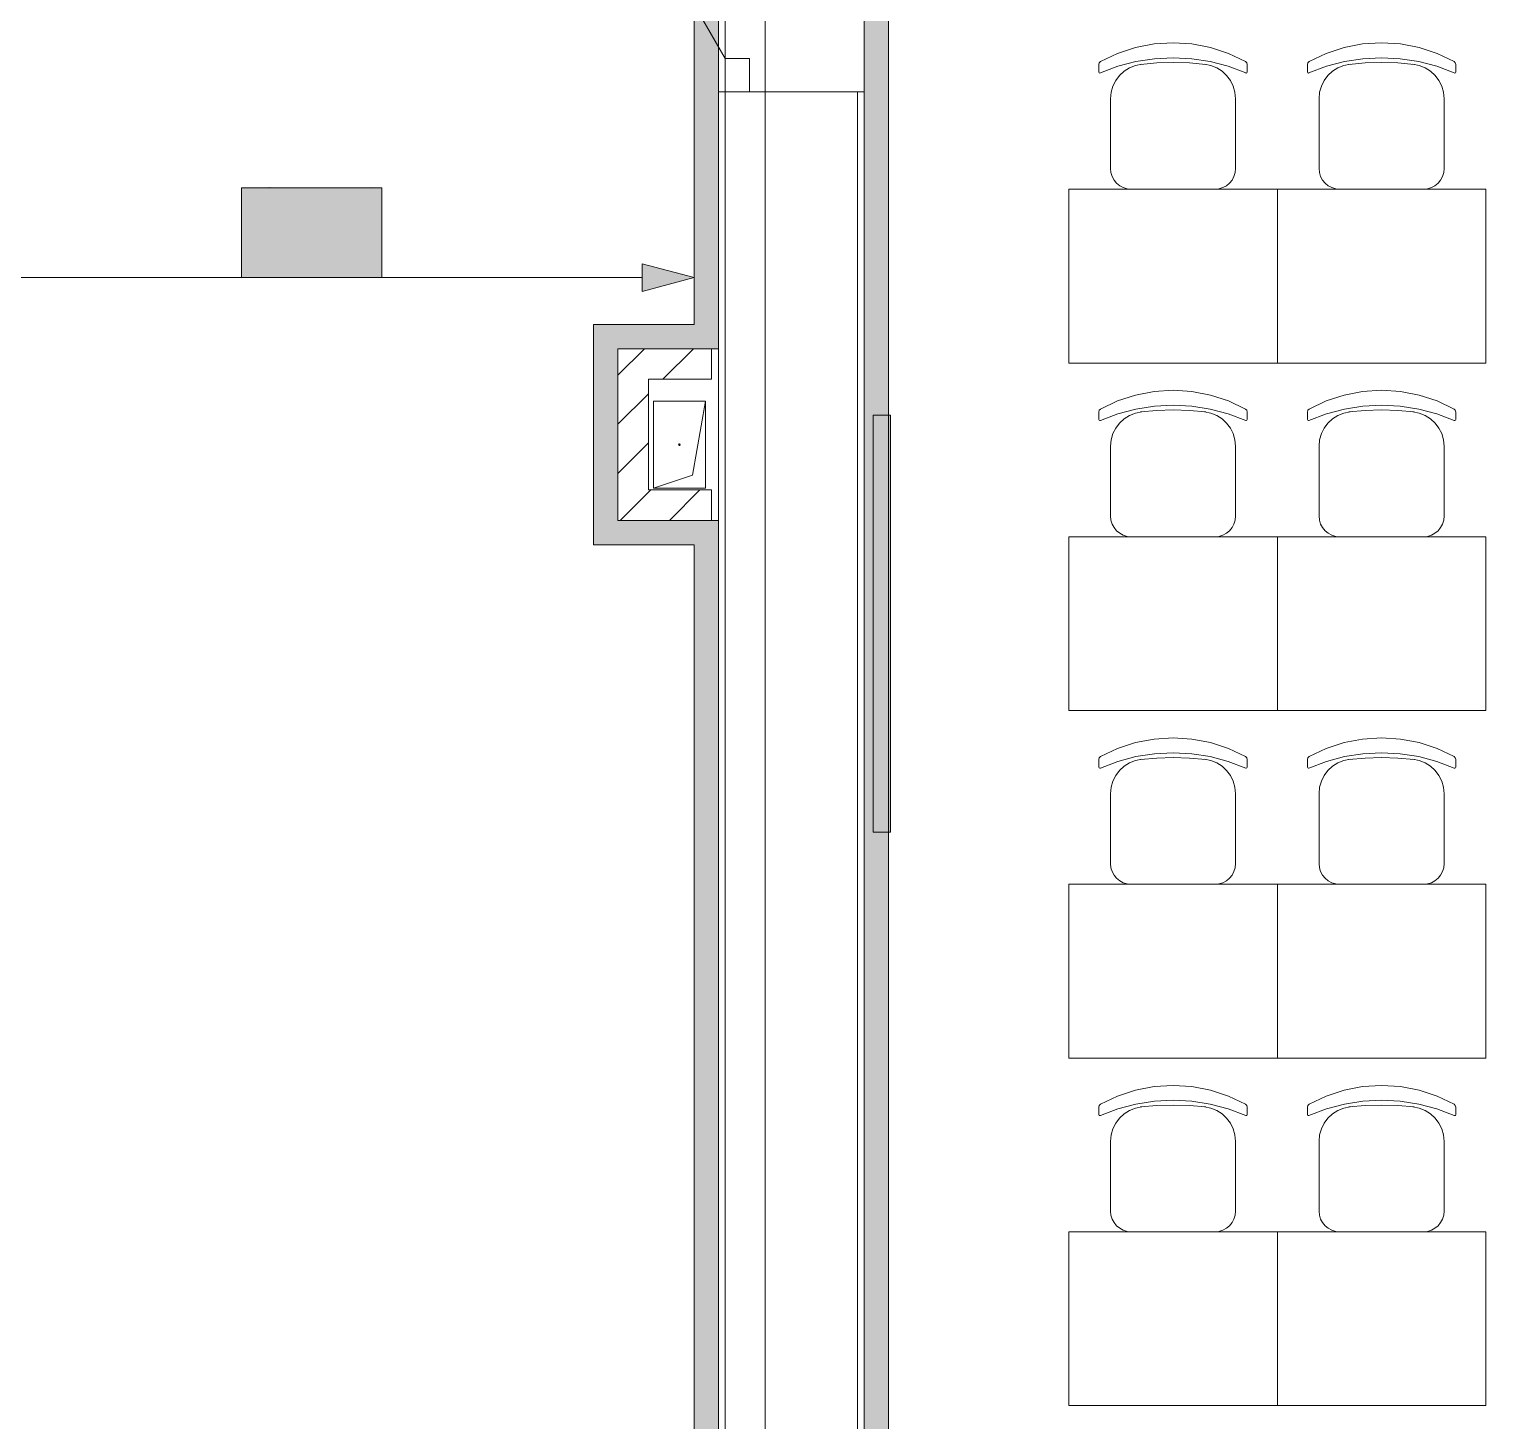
# Model space of a CAD drawing. Header units: millimetres. Extents: x 0 to 1189, y 0 to 841.
# Drawn here: x 771 to 812.91, y 429.55 to 469.6 of the extents above; entities that cross this region are included whole.
import ezdxf

# ---------------------------------------------------------------- set-up
doc = ezdxf.new("R2010")
doc.units = ezdxf.units.MM

msp = doc.modelspace()

# ---------------------------------------------------------------- hatches: boundary and pattern name
at = {"true_color": 0xf1d696}
h = msp.add_hatch(color=41, dxfattribs=at)
h.dxf.hatch_style = 2
h.paths.add_polyline_path([(795.027215, 487.303515), (795.727216, 487.303515), (795.727216, 406.571392), (795.027215, 406.571392)])
h = msp.add_hatch(color=41, dxfattribs=at)
h.dxf.hatch_style = 2
h.paths.add_polyline_path([(790.127207, 482.763508), (790.827208, 482.763508), (790.827208, 461.103475), (790.127207, 461.103475)])
at = {"true_color": 0xffffff}
h = msp.add_hatch(color=7, dxfattribs=at)
h.dxf.hatch_style = 2
h.paths.add_polyline_path([(777.105187, 465.036481), (781.145193, 465.036481), (781.145193, 462.448477), (777.105187, 462.448477)])
h = msp.add_hatch(color=7, dxfattribs=at)
h.dxf.hatch_style = 2
h.paths.add_polyline_path([(777.105187, 465.036481), (781.145193, 465.036481), (781.145193, 462.448477), (777.105187, 462.448477)])
at = {"true_color": 0x0077b0}
h = msp.add_hatch(color=144, dxfattribs=at)
h.paths.add_polyline_path([(778.314562, 463.641789), (778.314562, 464.448768), (778.285072, 464.605451), (778.196051, 464.736502), (778.067411, 464.822905), (777.911073, 464.852257), (777.754596, 464.822905), (777.623338, 464.736502), (777.535902, 464.605451), (777.507583, 464.448768), (777.507583, 463.641789), (777.535902, 463.48545), (777.623338, 463.35681), (777.754596, 463.267789), (777.911073, 463.238299), (778.067411, 463.267789), (778.196051, 463.35681), (778.285072, 463.48545)])
h.paths.add_polyline_path([(778.515205, 463.641789), (778.504051, 463.521133), (778.470625, 463.409107), (778.414978, 463.306073), (778.337162, 463.212392), (778.245393, 463.135093), (778.143341, 463.080583), (778.031677, 463.048293), (777.911073, 463.037657), (777.78934, 463.048293), (777.677633, 463.080583), (777.575434, 463.135093), (777.482227, 463.212392), (777.404497, 463.306073), (777.34904, 463.409107), (777.315803, 463.521133), (777.304736, 463.641789), (777.304736, 464.448768), (777.315803, 464.5705), (777.34904, 464.682207), (777.404497, 464.784406), (777.482227, 464.877613), (777.575434, 464.955429), (777.677633, 465.011076), (777.78934, 465.044502), (777.911073, 465.055656), (778.031728, 465.044545), (778.143754, 465.011421), (778.246789, 464.956592), (778.340469, 464.880369), (778.416373, 464.786732), (778.471038, 464.683586), (778.504103, 464.570931), (778.515205, 464.448768)])
h = msp.add_hatch(color=144, dxfattribs=at)
h.paths.add_polyline_path([(778.314562, 463.641789), (778.314562, 464.448768), (778.285072, 464.605451), (778.196051, 464.736502), (778.067411, 464.822905), (777.911073, 464.852257), (777.754596, 464.822905), (777.623338, 464.736502), (777.535902, 464.605451), (777.507583, 464.448768), (777.507583, 463.641789), (777.535902, 463.48545), (777.623338, 463.35681), (777.754596, 463.267789), (777.911073, 463.238299), (778.067411, 463.267789), (778.196051, 463.35681), (778.285072, 463.48545)])
h.paths.add_polyline_path([(778.515205, 463.641789), (778.504051, 463.521133), (778.470625, 463.409107), (778.414978, 463.306073), (778.337162, 463.212392), (778.245393, 463.135093), (778.143341, 463.080583), (778.031677, 463.048293), (777.911073, 463.037657), (777.78934, 463.048293), (777.677633, 463.080583), (777.575434, 463.135093), (777.482227, 463.212392), (777.404497, 463.306073), (777.34904, 463.409107), (777.315803, 463.521133), (777.304736, 463.641789), (777.304736, 464.448768), (777.315803, 464.5705), (777.34904, 464.682207), (777.404497, 464.784406), (777.482227, 464.877613), (777.575434, 464.955429), (777.677633, 465.011076), (777.78934, 465.044502), (777.911073, 465.055656), (778.031728, 465.044545), (778.143754, 465.011421), (778.246789, 464.956592), (778.340469, 464.880369), (778.416373, 464.786732), (778.471038, 464.683586), (778.504103, 464.570931), (778.515205, 464.448768)])
h = msp.add_hatch(color=144, dxfattribs=at)
h.dxf.hatch_style = 2
h.paths.add_polyline_path([(780.737682, 464.711146), (780.506172, 464.479636), (780.435616, 464.448768), (780.359479, 464.474055), (780.334192, 464.550191), (780.362304, 464.620747), (780.757526, 465.015968), (780.798316, 465.045321), (780.839106, 465.055656), (780.915242, 465.030093), (780.940529, 464.953681), (780.940529, 463.136324), (780.915242, 463.061566), (780.839106, 463.037657), (780.762969, 463.061566), (780.737682, 463.136324)])
h = msp.add_hatch(color=144, dxfattribs=at)
h.dxf.hatch_style = 2
h.paths.add_polyline_path([(780.737682, 464.711146), (780.506172, 464.479636), (780.435616, 464.448768), (780.359479, 464.474055), (780.334192, 464.550191), (780.362304, 464.620747), (780.757526, 465.015968), (780.798316, 465.045321), (780.839106, 465.055656), (780.915242, 465.030093), (780.940529, 464.953681), (780.940529, 463.136324), (780.915242, 463.061566), (780.839106, 463.037657), (780.762969, 463.061566), (780.737682, 463.136324)])
h = msp.add_hatch(color=144, dxfattribs=at)
h.dxf.hatch_style = 2
h.paths.add_polyline_path([(779.828102, 463.539814), (779.021123, 463.539814), (778.944987, 463.565376), (778.9197, 463.641789), (778.944987, 463.717925), (779.021123, 463.743212), (779.828102, 463.743212), (779.904239, 463.717925), (779.929526, 463.641789), (779.904239, 463.565376)])
h = msp.add_hatch(color=144, dxfattribs=at)
h.dxf.hatch_style = 2
h.paths.add_polyline_path([(779.828102, 463.539814), (779.021123, 463.539814), (778.944987, 463.565376), (778.9197, 463.641789), (778.944987, 463.717925), (779.021123, 463.743212), (779.828102, 463.743212), (779.904239, 463.717925), (779.929526, 463.641789), (779.904239, 463.565376)])
h = msp.add_hatch(color=144, dxfattribs=at)
h.dxf.hatch_style = 2
h.paths.add_polyline_path([(790.127207, 462.448477), (788.634205, 462.048477), (788.634205, 462.848478)])
at = {"true_color": 0xf1d696}
h = msp.add_hatch(color=41, dxfattribs=at)
h.dxf.hatch_style = 2
h.paths.add_polyline_path([(787.238203, 460.403474), (787.238203, 461.103475), (787.938204, 460.403474)])
h = msp.add_hatch(color=41, dxfattribs=at)
h.dxf.hatch_style = 2
h.paths.add_polyline_path([(787.238203, 461.103475), (787.938204, 461.103475), (787.938204, 460.403474)])
h = msp.add_hatch(color=41, dxfattribs=at)
h.dxf.hatch_style = 2
h.paths.add_polyline_path([(790.127207, 461.103475), (790.127207, 460.403474), (787.938204, 460.403474), (787.938204, 461.103475)])
h = msp.add_hatch(color=41, dxfattribs=at)
h.dxf.hatch_style = 2
h.paths.add_polyline_path([(790.127207, 460.403474), (790.127207, 461.103475), (790.827208, 460.403474)])
h = msp.add_hatch(color=41, dxfattribs=at)
h.dxf.hatch_style = 2
h.paths.add_polyline_path([(790.127207, 461.103475), (790.827208, 461.103475), (790.827208, 460.403474)])
h = msp.add_hatch(color=41, dxfattribs=at)
h.dxf.hatch_style = 2
h.paths.add_polyline_path([(787.238203, 460.403474), (787.938204, 460.403474), (787.938204, 455.463467), (787.238203, 455.463467)])
at = {"true_color": 0x999999}
h = msp.add_hatch(color=253, dxfattribs=at)
h.dxf.hatch_style = 2
h.paths.add_polyline_path([(795.277215, 458.491471), (795.777216, 458.491471), (795.777216, 446.491453), (795.277215, 446.491453)])
at = {"true_color": 0xf1d696}
h = msp.add_hatch(color=41, dxfattribs=at)
h.dxf.hatch_style = 2
h.paths.add_polyline_path([(787.938204, 455.463467), (787.938204, 454.763465), (787.238203, 454.763465)])
h = msp.add_hatch(color=41, dxfattribs=at)
h.dxf.hatch_style = 2
h.paths.add_polyline_path([(787.938204, 455.463467), (787.238203, 454.763465), (787.238203, 455.463467)])
h = msp.add_hatch(color=41, dxfattribs=at)
h.dxf.hatch_style = 2
h.paths.add_polyline_path([(787.938204, 454.763465), (787.938204, 455.463467), (790.127207, 455.463467), (790.127207, 454.763465)])
h = msp.add_hatch(color=41, dxfattribs=at)
h.dxf.hatch_style = 2
h.paths.add_polyline_path([(790.127207, 454.763465), (790.127207, 455.463467), (790.827208, 455.463467)])
h = msp.add_hatch(color=41, dxfattribs=at)
h.dxf.hatch_style = 2
h.paths.add_polyline_path([(790.127207, 454.763465), (790.827208, 455.463467), (790.827208, 454.763465)])
h = msp.add_hatch(color=41, dxfattribs=at)
h.dxf.hatch_style = 2
h.paths.add_polyline_path([(790.127207, 454.763465), (790.827208, 454.763465), (790.827208, 416.241407), (790.127207, 416.241407)])

# ---------------------------------------------------------------- linework, layer by layer
at = {"color": 7, "lineweight": 0}
for points in [[(792.17321, 237.628134), (792.17321, 717.840867)], [(795.027215, 487.303515), (795.027215, 406.571392)], [(795.727216, 406.571392), (795.727216, 486.603514)], [(790.127207, 482.763508), (790.127207, 461.103475)], [(790.827208, 460.403474), (790.827208, 482.763508)], [(791.027209, 468.749487), (791.027209, 480.849505)], [(791.027209, 468.749487), (789.552206, 471.304491)], [(791.72721, 468.749487), (791.027209, 468.749487)], [(791.027209, 468.749487), (791.027209, 467.799485)], [(791.72721, 467.799485), (791.72721, 468.749487)], [(790.827208, 467.799485), (790.827208, 415.541406)], [(791.027209, 467.799485), (790.827208, 467.799485)], [(791.027209, 467.799485), (791.72721, 467.799485)], [(791.027209, 467.799485), (791.027209, 415.341405)], [(794.827214, 467.799485), (791.72721, 467.799485)], [(794.827214, 410.241397), (794.827214, 467.799485)], [(795.027215, 467.799485), (794.827214, 467.799485)], [(795.027215, 394.566374), (795.027215, 467.799485)], [(787.238203, 461.103475), (787.238203, 460.403474)], [(790.127207, 461.103475), (787.238203, 461.103475)], [(787.238203, 460.403474), (787.238203, 454.763465)], [(787.938204, 460.403474), (787.938204, 455.463467)], [(790.627208, 460.403474), (787.938204, 460.403474)], [(787.938204, 460.403474), (790.127207, 460.403474)], [(787.938204, 455.463467), (787.938204, 460.403474)], [(790.827208, 460.403474), (790.127207, 460.403474)], [(790.627208, 460.403474), (790.827208, 460.403474)], [(790.627208, 459.523473), (790.627208, 460.403474)], [(788.818205, 456.343468), (788.818205, 459.523473)], [(788.818205, 459.523473), (790.627208, 459.523473)], [(788.958205, 456.391468), (788.958205, 458.891472)], [(788.958205, 458.891472), (790.458208, 458.891472)], [(790.458208, 458.891472), (788.958205, 458.891472)], [(788.958205, 458.891472), (788.958205, 456.391468)], [(790.458208, 458.891472), (790.083207, 456.766469)], [(790.458208, 458.891472), (790.458208, 456.391468)], [(790.458208, 456.391468), (790.458208, 458.891472)], [(789.683206, 457.64147), (789.708206, 457.66647), (789.733207, 457.64147)], [(789.683206, 457.64147), (789.695206, 457.66247)], [(789.733207, 457.64147), (789.708206, 457.61647), (789.683206, 457.64147)], [(789.732207, 457.63447), (789.708206, 457.61647), (789.695206, 457.61947)], [(789.708206, 457.66647), (789.732207, 457.64747)], [(790.083207, 456.766469), (788.958205, 456.391468)], [(790.627208, 456.343468), (788.818205, 456.343468)], [(790.458208, 456.391468), (788.958205, 456.391468)], [(788.958205, 456.391468), (790.458208, 456.391468)], [(790.627208, 455.463467), (790.627208, 456.343468)], [(787.938204, 455.463467), (790.627208, 455.463467)], [(790.127207, 455.463467), (787.938204, 455.463467)], [(790.827208, 455.463467), (790.127207, 455.463467)], [(790.827208, 455.463467), (790.627208, 455.463467)], [(790.827208, 416.241407), (790.827208, 455.463467)], [(787.238203, 454.763465), (787.938204, 454.763465)], [(787.938204, 454.763465), (790.127207, 454.763465)], [(790.127207, 454.763465), (790.127207, 416.241407)]]:
    msp.add_lwpolyline(points, dxfattribs=at)
at = {"color": 253, "lineweight": 0, "true_color": 0x999999}
for points in [[(801.823225, 468.666487), (802.316398, 468.900206), (802.833102, 469.069237), (803.366868, 469.171894), (803.911228, 469.206488), (804.45601, 469.171894), (804.98973, 469.069237), (805.506199, 468.900206), (805.999231, 468.666487)], [(801.823225, 468.666487), (802.316398, 468.900206), (802.833102, 469.069237), (803.366868, 469.171894), (803.911228, 469.206488), (804.45601, 469.171894), (804.98973, 469.069237), (805.506199, 468.900206), (805.999231, 468.666487)], [(807.823234, 468.666487), (808.316407, 468.900206), (808.833111, 469.069237), (809.366877, 469.171894), (809.911237, 469.206488), (810.456019, 469.171894), (810.989739, 469.069237), (811.506209, 468.900206), (811.999241, 468.666487)], [(807.823234, 468.666487), (808.316407, 468.900206), (808.833111, 469.069237), (809.366877, 469.171894), (809.911237, 469.206488), (810.456019, 469.171894), (810.989739, 469.069237), (811.506209, 468.900206), (811.999241, 468.666487)], [(801.776225, 468.581487), (801.78885, 468.630362), (801.823225, 468.666487)], [(801.776225, 468.581487), (801.78885, 468.630362), (801.823225, 468.666487)], [(801.819225, 468.338486), (802.323288, 468.528846), (802.842727, 468.665862), (803.373415, 468.74869), (803.911228, 468.776487), (804.449042, 468.74869), (804.97973, 468.665862), (805.499168, 468.528846), (806.003231, 468.338486)], [(801.819225, 468.338486), (802.323288, 468.528846), (802.842727, 468.665862), (803.373415, 468.74869), (803.911228, 468.776487), (804.449042, 468.74869), (804.97973, 468.665862), (805.499168, 468.528846), (806.003231, 468.338486)], [(802.970227, 468.584487), (803.439977, 468.626362), (803.911228, 468.640487), (804.382854, 468.626362), (804.85223, 468.584487)], [(802.970227, 468.584487), (803.439977, 468.626362), (803.911228, 468.640487), (804.382854, 468.626362), (804.85223, 468.584487)], [(805.999231, 468.666487), (806.033606, 468.630362), (806.046231, 468.581487)], [(805.999231, 468.666487), (806.033606, 468.630362), (806.046231, 468.581487)], [(807.776234, 468.581487), (807.788859, 468.630362), (807.823234, 468.666487)], [(807.776234, 468.581487), (807.788859, 468.630362), (807.823234, 468.666487)], [(807.819234, 468.338486), (808.323297, 468.528846), (808.842736, 468.665862), (809.373424, 468.74869), (809.911237, 468.776487), (810.449051, 468.74869), (810.979739, 468.665862), (811.499177, 468.528846), (812.003241, 468.338486)], [(807.819234, 468.338486), (808.323297, 468.528846), (808.842736, 468.665862), (809.373424, 468.74869), (809.911237, 468.776487), (810.449051, 468.74869), (810.979739, 468.665862), (811.499177, 468.528846), (812.003241, 468.338486)], [(808.970236, 468.584487), (809.439987, 468.626362), (809.911237, 468.640487), (810.382863, 468.626362), (810.852239, 468.584487)], [(808.970236, 468.584487), (809.439987, 468.626362), (809.911237, 468.640487), (810.382863, 468.626362), (810.852239, 468.584487)], [(811.999241, 468.666487), (812.033616, 468.630362), (812.046241, 468.581487)], [(811.999241, 468.666487), (812.033616, 468.630362), (812.046241, 468.581487)], [(801.776225, 468.581487), (801.776225, 468.365486)], [(801.776225, 468.581487), (801.776225, 468.365486)], [(801.819225, 468.338486), (801.806225, 468.335486), (801.785225, 468.344111), (801.776225, 468.365486)], [(801.819225, 468.338486), (801.806225, 468.335486), (801.785225, 468.344111), (801.776225, 468.365486)], [(802.111225, 467.594485), (802.128938, 467.782722), (802.179991, 467.959626), (802.261255, 468.121742), (802.369601, 468.265611), (802.5019, 468.387777), (802.655023, 468.484783), (802.825842, 468.553172), (803.011227, 468.589487)], [(802.111225, 467.594485), (802.128938, 467.782722), (802.179991, 467.959626), (802.261255, 468.121742), (802.369601, 468.265611), (802.5019, 468.387777), (802.655023, 468.484783), (802.825842, 468.553172), (803.011227, 468.589487)], [(804.81123, 468.589487), (804.996615, 468.553172), (805.167433, 468.484783), (805.320557, 468.387777), (805.452856, 468.265611), (805.561201, 468.121742), (805.642465, 467.959626), (805.693518, 467.782722), (805.711231, 467.594485)], [(804.81123, 468.589487), (804.996615, 468.553172), (805.167433, 468.484783), (805.320557, 468.387777), (805.452856, 468.265611), (805.561201, 468.121742), (805.642465, 467.959626), (805.693518, 467.782722), (805.711231, 467.594485)], [(806.046231, 468.365486), (806.037606, 468.344111), (806.016231, 468.335486), (806.003231, 468.338486)], [(806.046231, 468.365486), (806.037606, 468.344111), (806.016231, 468.335486), (806.003231, 468.338486)], [(806.046231, 468.581487), (806.046231, 468.365486)], [(806.046231, 468.581487), (806.046231, 468.365486)], [(807.776234, 468.581487), (807.776234, 468.365486)], [(807.776234, 468.581487), (807.776234, 468.365486)], [(807.819234, 468.338486), (807.806234, 468.335486), (807.785234, 468.344111), (807.776234, 468.365486)], [(807.819234, 468.338486), (807.806234, 468.335486), (807.785234, 468.344111), (807.776234, 468.365486)], [(808.111235, 467.594485), (808.128948, 467.782722), (808.18, 467.959626), (808.261264, 468.121742), (808.36961, 468.265611), (808.501909, 468.387777), (808.655032, 468.484783), (808.825851, 468.553172), (809.011236, 468.589487)], [(808.111235, 467.594485), (808.128948, 467.782722), (808.18, 467.959626), (808.261264, 468.121742), (808.36961, 468.265611), (808.501909, 468.387777), (808.655032, 468.484783), (808.825851, 468.553172), (809.011236, 468.589487)], [(810.811239, 468.589487), (810.996624, 468.553172), (811.167442, 468.484783), (811.320566, 468.387777), (811.452865, 468.265611), (811.561211, 468.121742), (811.642474, 467.959626), (811.693527, 467.782722), (811.71124, 467.594485)], [(810.811239, 468.589487), (810.996624, 468.553172), (811.167442, 468.484783), (811.320566, 468.387777), (811.452865, 468.265611), (811.561211, 468.121742), (811.642474, 467.959626), (811.693527, 467.782722), (811.71124, 467.594485)], [(812.046241, 468.365486), (812.037616, 468.344111), (812.016241, 468.335486), (812.003241, 468.338486)], [(812.046241, 468.365486), (812.037616, 468.344111), (812.016241, 468.335486), (812.003241, 468.338486)], [(812.046241, 468.581487), (812.046241, 468.365486)], [(812.046241, 468.581487), (812.046241, 468.365486)], [(802.111225, 465.591482), (802.111225, 467.594485)], [(802.111225, 465.591482), (802.111225, 467.594485)], [(805.711231, 465.591482), (805.711231, 467.594485)], [(805.711231, 465.591482), (805.711231, 467.594485)], [(808.111235, 465.591482), (808.111235, 467.594485)], [(808.111235, 465.591482), (808.111235, 467.594485)], [(811.71124, 465.591482), (811.71124, 467.594485)], [(811.71124, 465.591482), (811.71124, 467.594485)], [(802.711226, 464.991481), (802.590412, 465.003686), (802.477835, 465.038684), (802.375923, 465.09405), (802.287101, 465.167356), (802.213794, 465.256179), (802.158429, 465.358091), (802.123431, 465.470667), (802.111225, 465.591482)], [(802.711226, 464.991481), (802.590412, 465.003686), (802.477835, 465.038684), (802.375923, 465.09405), (802.287101, 465.167356), (802.213794, 465.256179), (802.158429, 465.358091), (802.123431, 465.470667), (802.111225, 465.591482)], [(805.711231, 465.591482), (805.699026, 465.470667), (805.664028, 465.358091), (805.608662, 465.256179), (805.535356, 465.167356), (805.446533, 465.09405), (805.344621, 465.038684), (805.232045, 465.003686), (805.11123, 464.991481)], [(805.711231, 465.591482), (805.699026, 465.470667), (805.664028, 465.358091), (805.608662, 465.256179), (805.535356, 465.167356), (805.446533, 465.09405), (805.344621, 465.038684), (805.232045, 465.003686), (805.11123, 464.991481)], [(808.711236, 464.991481), (808.590421, 465.003686), (808.477845, 465.038684), (808.375932, 465.09405), (808.28711, 465.167356), (808.213803, 465.256179), (808.158438, 465.358091), (808.12344, 465.470667), (808.111235, 465.591482)], [(808.711236, 464.991481), (808.590421, 465.003686), (808.477845, 465.038684), (808.375932, 465.09405), (808.28711, 465.167356), (808.213803, 465.256179), (808.158438, 465.358091), (808.12344, 465.470667), (808.111235, 465.591482)], [(811.71124, 465.591482), (811.699035, 465.470667), (811.664037, 465.358091), (811.608672, 465.256179), (811.535365, 465.167356), (811.446542, 465.09405), (811.34463, 465.038684), (811.232054, 465.003686), (811.111239, 464.991481)], [(811.71124, 465.591482), (811.699035, 465.470667), (811.664037, 465.358091), (811.608672, 465.256179), (811.535365, 465.167356), (811.446542, 465.09405), (811.34463, 465.038684), (811.232054, 465.003686), (811.111239, 464.991481)], [(800.912224, 464.991481), (806.912233, 464.991481)], [(800.912224, 459.991473), (800.912224, 464.991481)], [(805.11223, 464.991481), (802.711226, 464.991481)], [(805.11223, 464.991481), (802.711226, 464.991481)], [(806.912233, 464.991481), (812.912242, 464.991481)], [(806.912233, 459.991473), (806.912233, 464.991481)], [(806.912233, 464.991481), (806.912233, 459.991473)], [(811.112239, 464.991481), (808.711236, 464.991481)], [(811.112239, 464.991481), (808.711236, 464.991481)], [(812.912242, 464.991481), (812.912242, 459.991473)], [(806.912233, 459.991473), (800.912224, 459.991473)], [(812.912242, 459.991473), (806.912233, 459.991473)], [(801.823225, 458.666471), (802.316398, 458.900191), (802.833102, 459.069222), (803.366868, 459.171878), (803.911228, 459.206472), (804.45601, 459.171878), (804.98973, 459.069222), (805.506199, 458.900191), (805.999231, 458.666471)], [(801.823225, 458.666471), (802.316398, 458.900191), (802.833102, 459.069222), (803.366868, 459.171878), (803.911228, 459.206472), (804.45601, 459.171878), (804.98973, 459.069222), (805.506199, 458.900191), (805.999231, 458.666471)], [(807.823234, 458.666471), (808.316407, 458.900191), (808.833111, 459.069222), (809.366877, 459.171878), (809.911237, 459.206472), (810.456019, 459.171878), (810.989739, 459.069222), (811.506209, 458.900191), (811.999241, 458.666471)], [(807.823234, 458.666471), (808.316407, 458.900191), (808.833111, 459.069222), (809.366877, 459.171878), (809.911237, 459.206472), (810.456019, 459.171878), (810.989739, 459.069222), (811.506209, 458.900191), (811.999241, 458.666471)], [(801.776225, 458.581471), (801.78885, 458.630346), (801.823225, 458.666471)], [(801.776225, 458.581471), (801.78885, 458.630346), (801.823225, 458.666471)], [(801.776225, 458.581471), (801.776225, 458.365471)], [(801.776225, 458.581471), (801.776225, 458.365471)], [(801.819225, 458.338471), (802.323288, 458.528831), (802.842727, 458.665846), (803.373415, 458.748675), (803.911228, 458.776472), (804.449042, 458.748675), (804.97973, 458.665846), (805.499168, 458.528831), (806.003231, 458.338471)], [(801.819225, 458.338471), (802.323288, 458.528831), (802.842727, 458.665846), (803.373415, 458.748675), (803.911228, 458.776472), (804.449042, 458.748675), (804.97973, 458.665846), (805.499168, 458.528831), (806.003231, 458.338471)], [(802.111225, 457.59447), (802.128938, 457.782706), (802.179991, 457.959611), (802.261255, 458.121726), (802.369601, 458.265596), (802.5019, 458.387762), (802.655023, 458.484768), (802.825842, 458.553157), (803.011227, 458.589471)], [(802.111225, 457.59447), (802.128938, 457.782706), (802.179991, 457.959611), (802.261255, 458.121726), (802.369601, 458.265596), (802.5019, 458.387762), (802.655023, 458.484768), (802.825842, 458.553157), (803.011227, 458.589471)], [(802.970227, 458.584471), (803.439977, 458.626346), (803.911228, 458.640471), (804.382854, 458.626346), (804.85223, 458.584471)], [(802.970227, 458.584471), (803.439977, 458.626346), (803.911228, 458.640471), (804.382854, 458.626346), (804.85223, 458.584471)], [(804.81123, 458.589471), (804.996615, 458.553157), (805.167433, 458.484768), (805.320557, 458.387762), (805.452856, 458.265596), (805.561201, 458.121726), (805.642465, 457.959611), (805.693518, 457.782706), (805.711231, 457.59447)], [(804.81123, 458.589471), (804.996615, 458.553157), (805.167433, 458.484768), (805.320557, 458.387762), (805.452856, 458.265596), (805.561201, 458.121726), (805.642465, 457.959611), (805.693518, 457.782706), (805.711231, 457.59447)], [(805.999231, 458.666471), (806.033606, 458.630346), (806.046231, 458.581471)], [(805.999231, 458.666471), (806.033606, 458.630346), (806.046231, 458.581471)], [(806.046231, 458.581471), (806.046231, 458.365471)], [(806.046231, 458.581471), (806.046231, 458.365471)], [(807.776234, 458.581471), (807.788859, 458.630346), (807.823234, 458.666471)], [(807.776234, 458.581471), (807.788859, 458.630346), (807.823234, 458.666471)], [(807.776234, 458.581471), (807.776234, 458.365471)], [(807.776234, 458.581471), (807.776234, 458.365471)], [(807.819234, 458.338471), (808.323297, 458.528831), (808.842736, 458.665846), (809.373424, 458.748675), (809.911237, 458.776472), (810.449051, 458.748675), (810.979739, 458.665846), (811.499177, 458.528831), (812.003241, 458.338471)], [(807.819234, 458.338471), (808.323297, 458.528831), (808.842736, 458.665846), (809.373424, 458.748675), (809.911237, 458.776472), (810.449051, 458.748675), (810.979739, 458.665846), (811.499177, 458.528831), (812.003241, 458.338471)], [(808.111235, 457.59447), (808.128948, 457.782706), (808.18, 457.959611), (808.261264, 458.121726), (808.36961, 458.265596), (808.501909, 458.387762), (808.655032, 458.484768), (808.825851, 458.553157), (809.011236, 458.589471)], [(808.111235, 457.59447), (808.128948, 457.782706), (808.18, 457.959611), (808.261264, 458.121726), (808.36961, 458.265596), (808.501909, 458.387762), (808.655032, 458.484768), (808.825851, 458.553157), (809.011236, 458.589471)], [(808.970236, 458.584471), (809.439987, 458.626346), (809.911237, 458.640471), (810.382863, 458.626346), (810.852239, 458.584471)], [(808.970236, 458.584471), (809.439987, 458.626346), (809.911237, 458.640471), (810.382863, 458.626346), (810.852239, 458.584471)], [(810.811239, 458.589471), (810.996624, 458.553157), (811.167442, 458.484768), (811.320566, 458.387762), (811.452865, 458.265596), (811.561211, 458.121726), (811.642474, 457.959611), (811.693527, 457.782706), (811.71124, 457.59447)], [(810.811239, 458.589471), (810.996624, 458.553157), (811.167442, 458.484768), (811.320566, 458.387762), (811.452865, 458.265596), (811.561211, 458.121726), (811.642474, 457.959611), (811.693527, 457.782706), (811.71124, 457.59447)], [(811.999241, 458.666471), (812.033616, 458.630346), (812.046241, 458.581471)], [(811.999241, 458.666471), (812.033616, 458.630346), (812.046241, 458.581471)], [(812.046241, 458.581471), (812.046241, 458.365471)], [(812.046241, 458.581471), (812.046241, 458.365471)], [(795.277215, 458.491471), (795.777216, 458.491471)], [(795.277215, 446.491453), (795.277215, 458.491471)], [(795.777216, 458.491471), (795.777216, 446.491453)], [(801.819225, 458.338471), (801.806225, 458.335471), (801.785225, 458.344096), (801.776225, 458.365471)], [(801.819225, 458.338471), (801.806225, 458.335471), (801.785225, 458.344096), (801.776225, 458.365471)], [(806.046231, 458.365471), (806.037606, 458.344096), (806.016231, 458.335471), (806.003231, 458.338471)], [(806.046231, 458.365471), (806.037606, 458.344096), (806.016231, 458.335471), (806.003231, 458.338471)], [(807.819234, 458.338471), (807.806234, 458.335471), (807.785234, 458.344096), (807.776234, 458.365471)], [(807.819234, 458.338471), (807.806234, 458.335471), (807.785234, 458.344096), (807.776234, 458.365471)], [(812.046241, 458.365471), (812.037616, 458.344096), (812.016241, 458.335471), (812.003241, 458.338471)], [(812.046241, 458.365471), (812.037616, 458.344096), (812.016241, 458.335471), (812.003241, 458.338471)], [(802.111225, 455.591467), (802.111225, 457.59447)], [(802.111225, 455.591467), (802.111225, 457.59447)], [(805.711231, 455.591467), (805.711231, 457.59447)], [(805.711231, 455.591467), (805.711231, 457.59447)], [(808.111235, 455.591467), (808.111235, 457.59447)], [(808.111235, 455.591467), (808.111235, 457.59447)], [(811.71124, 455.591467), (811.71124, 457.59447)], [(811.71124, 455.591467), (811.71124, 457.59447)], [(802.711226, 454.991466), (802.590412, 455.003671), (802.477835, 455.038669), (802.375923, 455.094034), (802.287101, 455.167341), (802.213794, 455.256163), (802.158429, 455.358076), (802.123431, 455.470652), (802.111225, 455.591467)], [(802.711226, 454.991466), (802.590412, 455.003671), (802.477835, 455.038669), (802.375923, 455.094034), (802.287101, 455.167341), (802.213794, 455.256163), (802.158429, 455.358076), (802.123431, 455.470652), (802.111225, 455.591467)], [(805.711231, 455.591467), (805.699026, 455.470652), (805.664028, 455.358076), (805.608662, 455.256163), (805.535356, 455.167341), (805.446533, 455.094034), (805.344621, 455.038669), (805.232045, 455.003671), (805.11123, 454.991466)], [(805.711231, 455.591467), (805.699026, 455.470652), (805.664028, 455.358076), (805.608662, 455.256163), (805.535356, 455.167341), (805.446533, 455.094034), (805.344621, 455.038669), (805.232045, 455.003671), (805.11123, 454.991466)], [(808.711236, 454.991466), (808.590421, 455.003671), (808.477845, 455.038669), (808.375932, 455.094034), (808.28711, 455.167341), (808.213803, 455.256163), (808.158438, 455.358076), (808.12344, 455.470652), (808.111235, 455.591467)], [(808.711236, 454.991466), (808.590421, 455.003671), (808.477845, 455.038669), (808.375932, 455.094034), (808.28711, 455.167341), (808.213803, 455.256163), (808.158438, 455.358076), (808.12344, 455.470652), (808.111235, 455.591467)], [(811.71124, 455.591467), (811.699035, 455.470652), (811.664037, 455.358076), (811.608672, 455.256163), (811.535365, 455.167341), (811.446542, 455.094034), (811.34463, 455.038669), (811.232054, 455.003671), (811.111239, 454.991466)], [(811.71124, 455.591467), (811.699035, 455.470652), (811.664037, 455.358076), (811.608672, 455.256163), (811.535365, 455.167341), (811.446542, 455.094034), (811.34463, 455.038669), (811.232054, 455.003671), (811.111239, 454.991466)], [(800.912224, 454.991466), (806.912233, 454.991466)], [(800.912224, 449.991458), (800.912224, 454.991466)], [(805.11223, 454.991466), (802.711226, 454.991466)], [(805.11223, 454.991466), (802.711226, 454.991466)], [(806.912233, 454.991466), (812.912242, 454.991466)], [(806.912233, 449.991458), (806.912233, 454.991466)], [(806.912233, 454.991466), (806.912233, 449.991458)], [(811.112239, 454.991466), (808.711236, 454.991466)], [(811.112239, 454.991466), (808.711236, 454.991466)], [(812.912242, 454.991466), (812.912242, 449.991458)], [(806.912233, 449.991458), (800.912224, 449.991458)], [(812.912242, 449.991458), (806.912233, 449.991458)], [(801.823225, 448.666456), (802.316398, 448.900175), (802.833102, 449.069207), (803.366868, 449.171863), (803.911228, 449.206457), (804.45601, 449.171863), (804.98973, 449.069207), (805.506199, 448.900175), (805.999231, 448.666456)], [(801.823225, 448.666456), (802.316398, 448.900175), (802.833102, 449.069207), (803.366868, 449.171863), (803.911228, 449.206457), (804.45601, 449.171863), (804.98973, 449.069207), (805.506199, 448.900175), (805.999231, 448.666456)], [(807.823234, 448.666456), (808.316407, 448.900175), (808.833111, 449.069207), (809.366877, 449.171863), (809.911237, 449.206457), (810.456019, 449.171863), (810.989739, 449.069207), (811.506209, 448.900175), (811.999241, 448.666456)], [(807.823234, 448.666456), (808.316407, 448.900175), (808.833111, 449.069207), (809.366877, 449.171863), (809.911237, 449.206457), (810.456019, 449.171863), (810.989739, 449.069207), (811.506209, 448.900175), (811.999241, 448.666456)], [(801.776225, 448.581456), (801.78885, 448.630331), (801.823225, 448.666456)], [(801.776225, 448.581456), (801.78885, 448.630331), (801.823225, 448.666456)], [(801.776225, 448.581456), (801.776225, 448.365456)], [(801.776225, 448.581456), (801.776225, 448.365456)], [(801.819225, 448.338456), (802.323288, 448.528815), (802.842727, 448.665831), (803.373415, 448.748659), (803.911228, 448.776456), (804.449042, 448.748659), (804.97973, 448.665831), (805.499168, 448.528815), (806.003231, 448.338456)], [(801.819225, 448.338456), (802.323288, 448.528815), (802.842727, 448.665831), (803.373415, 448.748659), (803.911228, 448.776456), (804.449042, 448.748659), (804.97973, 448.665831), (805.499168, 448.528815), (806.003231, 448.338456)], [(802.111225, 447.594455), (802.128938, 447.782691), (802.179991, 447.959596), (802.261255, 448.121711), (802.369601, 448.265581), (802.5019, 448.387747), (802.655023, 448.484753), (802.825842, 448.553142), (803.011227, 448.589456)], [(802.111225, 447.594455), (802.128938, 447.782691), (802.179991, 447.959596), (802.261255, 448.121711), (802.369601, 448.265581), (802.5019, 448.387747), (802.655023, 448.484753), (802.825842, 448.553142), (803.011227, 448.589456)], [(802.970227, 448.584456), (803.439977, 448.626331), (803.911228, 448.640456), (804.382854, 448.626331), (804.85223, 448.584456)], [(802.970227, 448.584456), (803.439977, 448.626331), (803.911228, 448.640456), (804.382854, 448.626331), (804.85223, 448.584456)], [(804.81123, 448.589456), (804.996615, 448.553142), (805.167433, 448.484753), (805.320557, 448.387747), (805.452856, 448.265581), (805.561201, 448.121711), (805.642465, 447.959596), (805.693518, 447.782691), (805.711231, 447.594455)], [(804.81123, 448.589456), (804.996615, 448.553142), (805.167433, 448.484753), (805.320557, 448.387747), (805.452856, 448.265581), (805.561201, 448.121711), (805.642465, 447.959596), (805.693518, 447.782691), (805.711231, 447.594455)], [(805.999231, 448.666456), (806.033606, 448.630331), (806.046231, 448.581456)], [(805.999231, 448.666456), (806.033606, 448.630331), (806.046231, 448.581456)], [(806.046231, 448.581456), (806.046231, 448.365456)], [(806.046231, 448.581456), (806.046231, 448.365456)], [(807.776234, 448.581456), (807.788859, 448.630331), (807.823234, 448.666456)], [(807.776234, 448.581456), (807.788859, 448.630331), (807.823234, 448.666456)], [(807.776234, 448.581456), (807.776234, 448.365456)], [(807.776234, 448.581456), (807.776234, 448.365456)], [(807.819234, 448.338456), (808.323297, 448.528815), (808.842736, 448.665831), (809.373424, 448.748659), (809.911237, 448.776456), (810.449051, 448.748659), (810.979739, 448.665831), (811.499177, 448.528815), (812.003241, 448.338456)], [(807.819234, 448.338456), (808.323297, 448.528815), (808.842736, 448.665831), (809.373424, 448.748659), (809.911237, 448.776456), (810.449051, 448.748659), (810.979739, 448.665831), (811.499177, 448.528815), (812.003241, 448.338456)], [(808.111235, 447.594455), (808.128948, 447.782691), (808.18, 447.959596), (808.261264, 448.121711), (808.36961, 448.265581), (808.501909, 448.387747), (808.655032, 448.484753), (808.825851, 448.553142), (809.011236, 448.589456)], [(808.111235, 447.594455), (808.128948, 447.782691), (808.18, 447.959596), (808.261264, 448.121711), (808.36961, 448.265581), (808.501909, 448.387747), (808.655032, 448.484753), (808.825851, 448.553142), (809.011236, 448.589456)], [(808.970236, 448.584456), (809.439987, 448.626331), (809.911237, 448.640456), (810.382863, 448.626331), (810.852239, 448.584456)], [(808.970236, 448.584456), (809.439987, 448.626331), (809.911237, 448.640456), (810.382863, 448.626331), (810.852239, 448.584456)], [(810.811239, 448.589456), (810.996624, 448.553142), (811.167442, 448.484753), (811.320566, 448.387747), (811.452865, 448.265581), (811.561211, 448.121711), (811.642474, 447.959596), (811.693527, 447.782691), (811.71124, 447.594455)], [(810.811239, 448.589456), (810.996624, 448.553142), (811.167442, 448.484753), (811.320566, 448.387747), (811.452865, 448.265581), (811.561211, 448.121711), (811.642474, 447.959596), (811.693527, 447.782691), (811.71124, 447.594455)], [(811.999241, 448.666456), (812.033616, 448.630331), (812.046241, 448.581456)], [(811.999241, 448.666456), (812.033616, 448.630331), (812.046241, 448.581456)], [(812.046241, 448.581456), (812.046241, 448.365456)], [(812.046241, 448.581456), (812.046241, 448.365456)], [(801.819225, 448.338456), (801.806225, 448.335456), (801.785225, 448.344081), (801.776225, 448.365456)], [(801.819225, 448.338456), (801.806225, 448.335456), (801.785225, 448.344081), (801.776225, 448.365456)], [(806.046231, 448.365456), (806.037606, 448.344081), (806.016231, 448.335456), (806.003231, 448.338456)], [(806.046231, 448.365456), (806.037606, 448.344081), (806.016231, 448.335456), (806.003231, 448.338456)], [(807.819234, 448.338456), (807.806234, 448.335456), (807.785234, 448.344081), (807.776234, 448.365456)], [(807.819234, 448.338456), (807.806234, 448.335456), (807.785234, 448.344081), (807.776234, 448.365456)], [(812.046241, 448.365456), (812.037616, 448.344081), (812.016241, 448.335456), (812.003241, 448.338456)], [(812.046241, 448.365456), (812.037616, 448.344081), (812.016241, 448.335456), (812.003241, 448.338456)], [(802.111225, 445.591451), (802.111225, 447.594455)], [(802.111225, 445.591451), (802.111225, 447.594455)], [(805.711231, 445.591451), (805.711231, 447.594455)], [(805.711231, 445.591451), (805.711231, 447.594455)], [(808.111235, 445.591451), (808.111235, 447.594455)], [(808.111235, 445.591451), (808.111235, 447.594455)], [(811.71124, 445.591451), (811.71124, 447.594455)], [(811.71124, 445.591451), (811.71124, 447.594455)], [(795.777216, 446.491453), (795.277215, 446.491453)], [(802.711226, 444.991451), (802.590412, 445.003656), (802.477835, 445.038654), (802.375923, 445.094019), (802.287101, 445.167326), (802.213794, 445.256148), (802.158429, 445.35806), (802.123431, 445.470637), (802.111225, 445.591451)], [(802.711226, 444.991451), (802.590412, 445.003656), (802.477835, 445.038654), (802.375923, 445.094019), (802.287101, 445.167326), (802.213794, 445.256148), (802.158429, 445.35806), (802.123431, 445.470637), (802.111225, 445.591451)], [(805.711231, 445.591451), (805.699026, 445.470637), (805.664028, 445.35806), (805.608662, 445.256148), (805.535356, 445.167326), (805.446533, 445.094019), (805.344621, 445.038654), (805.232045, 445.003656), (805.11123, 444.991451)], [(805.711231, 445.591451), (805.699026, 445.470637), (805.664028, 445.35806), (805.608662, 445.256148), (805.535356, 445.167326), (805.446533, 445.094019), (805.344621, 445.038654), (805.232045, 445.003656), (805.11123, 444.991451)], [(808.711236, 444.991451), (808.590421, 445.003656), (808.477845, 445.038654), (808.375932, 445.094019), (808.28711, 445.167326), (808.213803, 445.256148), (808.158438, 445.35806), (808.12344, 445.470637), (808.111235, 445.591451)], [(808.711236, 444.991451), (808.590421, 445.003656), (808.477845, 445.038654), (808.375932, 445.094019), (808.28711, 445.167326), (808.213803, 445.256148), (808.158438, 445.35806), (808.12344, 445.470637), (808.111235, 445.591451)], [(811.71124, 445.591451), (811.699035, 445.470637), (811.664037, 445.35806), (811.608672, 445.256148), (811.535365, 445.167326), (811.446542, 445.094019), (811.34463, 445.038654), (811.232054, 445.003656), (811.111239, 444.991451)], [(811.71124, 445.591451), (811.699035, 445.470637), (811.664037, 445.35806), (811.608672, 445.256148), (811.535365, 445.167326), (811.446542, 445.094019), (811.34463, 445.038654), (811.232054, 445.003656), (811.111239, 444.991451)], [(800.912224, 444.991451), (806.912233, 444.991451)], [(800.912224, 439.991443), (800.912224, 444.991451)], [(805.11223, 444.991451), (802.711226, 444.991451)], [(805.11223, 444.991451), (802.711226, 444.991451)], [(806.912233, 444.991451), (812.912242, 444.991451)], [(806.912233, 439.991443), (806.912233, 444.991451)], [(806.912233, 444.991451), (806.912233, 439.991443)], [(811.112239, 444.991451), (808.711236, 444.991451)], [(811.112239, 444.991451), (808.711236, 444.991451)], [(812.912242, 444.991451), (812.912242, 439.991443)], [(806.912233, 439.991443), (800.912224, 439.991443)], [(812.912242, 439.991443), (806.912233, 439.991443)], [(801.823225, 438.666441), (802.316398, 438.90016), (802.833102, 439.069191), (803.366868, 439.171848), (803.911228, 439.206442), (804.45601, 439.171848), (804.98973, 439.069191), (805.506199, 438.90016), (805.999231, 438.666441)], [(801.823225, 438.666441), (802.316398, 438.90016), (802.833102, 439.069191), (803.366868, 439.171848), (803.911228, 439.206442), (804.45601, 439.171848), (804.98973, 439.069191), (805.506199, 438.90016), (805.999231, 438.666441)], [(807.823234, 438.666441), (808.316407, 438.90016), (808.833111, 439.069191), (809.366877, 439.171848), (809.911237, 439.206442), (810.456019, 439.171848), (810.989739, 439.069191), (811.506209, 438.90016), (811.999241, 438.666441)], [(807.823234, 438.666441), (808.316407, 438.90016), (808.833111, 439.069191), (809.366877, 439.171848), (809.911237, 439.206442), (810.456019, 439.171848), (810.989739, 439.069191), (811.506209, 438.90016), (811.999241, 438.666441)], [(801.776225, 438.581441), (801.78885, 438.630316), (801.823225, 438.666441)], [(801.776225, 438.581441), (801.78885, 438.630316), (801.823225, 438.666441)], [(801.776225, 438.581441), (801.776225, 438.36544)], [(801.776225, 438.581441), (801.776225, 438.36544)], [(801.819225, 438.33844), (802.323288, 438.5288), (802.842727, 438.665816), (803.373415, 438.748644), (803.911228, 438.776441), (804.449042, 438.748644), (804.97973, 438.665816), (805.499168, 438.5288), (806.003231, 438.33844)], [(801.819225, 438.33844), (802.323288, 438.5288), (802.842727, 438.665816), (803.373415, 438.748644), (803.911228, 438.776441), (804.449042, 438.748644), (804.97973, 438.665816), (805.499168, 438.5288), (806.003231, 438.33844)], [(802.111225, 437.594439), (802.128938, 437.782676), (802.179991, 437.95958), (802.261255, 438.121696), (802.369601, 438.265565), (802.5019, 438.387731), (802.655023, 438.484737), (802.825842, 438.553126), (803.011227, 438.589441)], [(802.111225, 437.594439), (802.128938, 437.782676), (802.179991, 437.95958), (802.261255, 438.121696), (802.369601, 438.265565), (802.5019, 438.387731), (802.655023, 438.484737), (802.825842, 438.553126), (803.011227, 438.589441)], [(802.970227, 438.584441), (803.439977, 438.626316), (803.911228, 438.640441), (804.382854, 438.626316), (804.85223, 438.584441)], [(802.970227, 438.584441), (803.439977, 438.626316), (803.911228, 438.640441), (804.382854, 438.626316), (804.85223, 438.584441)], [(804.81123, 438.589441), (804.996615, 438.553126), (805.167433, 438.484737), (805.320557, 438.387731), (805.452856, 438.265565), (805.561201, 438.121696), (805.642465, 437.95958), (805.693518, 437.782676), (805.711231, 437.594439)], [(804.81123, 438.589441), (804.996615, 438.553126), (805.167433, 438.484737), (805.320557, 438.387731), (805.452856, 438.265565), (805.561201, 438.121696), (805.642465, 437.95958), (805.693518, 437.782676), (805.711231, 437.594439)], [(805.999231, 438.666441), (806.033606, 438.630316), (806.046231, 438.581441)], [(805.999231, 438.666441), (806.033606, 438.630316), (806.046231, 438.581441)], [(806.046231, 438.581441), (806.046231, 438.36544)], [(806.046231, 438.581441), (806.046231, 438.36544)], [(807.776234, 438.581441), (807.788859, 438.630316), (807.823234, 438.666441)], [(807.776234, 438.581441), (807.788859, 438.630316), (807.823234, 438.666441)], [(807.776234, 438.581441), (807.776234, 438.36544)], [(807.776234, 438.581441), (807.776234, 438.36544)], [(807.819234, 438.33844), (808.323297, 438.5288), (808.842736, 438.665816), (809.373424, 438.748644), (809.911237, 438.776441), (810.449051, 438.748644), (810.979739, 438.665816), (811.499177, 438.5288), (812.003241, 438.33844)], [(807.819234, 438.33844), (808.323297, 438.5288), (808.842736, 438.665816), (809.373424, 438.748644), (809.911237, 438.776441), (810.449051, 438.748644), (810.979739, 438.665816), (811.499177, 438.5288), (812.003241, 438.33844)], [(808.111235, 437.594439), (808.128948, 437.782676), (808.18, 437.95958), (808.261264, 438.121696), (808.36961, 438.265565), (808.501909, 438.387731), (808.655032, 438.484737), (808.825851, 438.553126), (809.011236, 438.589441)], [(808.111235, 437.594439), (808.128948, 437.782676), (808.18, 437.95958), (808.261264, 438.121696), (808.36961, 438.265565), (808.501909, 438.387731), (808.655032, 438.484737), (808.825851, 438.553126), (809.011236, 438.589441)], [(808.970236, 438.584441), (809.439987, 438.626316), (809.911237, 438.640441), (810.382863, 438.626316), (810.852239, 438.584441)], [(808.970236, 438.584441), (809.439987, 438.626316), (809.911237, 438.640441), (810.382863, 438.626316), (810.852239, 438.584441)], [(810.811239, 438.589441), (810.996624, 438.553126), (811.167442, 438.484737), (811.320566, 438.387731), (811.452865, 438.265565), (811.561211, 438.121696), (811.642474, 437.95958), (811.693527, 437.782676), (811.71124, 437.594439)], [(810.811239, 438.589441), (810.996624, 438.553126), (811.167442, 438.484737), (811.320566, 438.387731), (811.452865, 438.265565), (811.561211, 438.121696), (811.642474, 437.95958), (811.693527, 437.782676), (811.71124, 437.594439)], [(811.999241, 438.666441), (812.033616, 438.630316), (812.046241, 438.581441)], [(811.999241, 438.666441), (812.033616, 438.630316), (812.046241, 438.581441)], [(812.046241, 438.581441), (812.046241, 438.36544)], [(812.046241, 438.581441), (812.046241, 438.36544)], [(801.819225, 438.33844), (801.806225, 438.33544), (801.785225, 438.344065), (801.776225, 438.36544)], [(801.819225, 438.33844), (801.806225, 438.33544), (801.785225, 438.344065), (801.776225, 438.36544)], [(806.046231, 438.36544), (806.037606, 438.344065), (806.016231, 438.33544), (806.003231, 438.33844)], [(806.046231, 438.36544), (806.037606, 438.344065), (806.016231, 438.33544), (806.003231, 438.33844)], [(807.819234, 438.33844), (807.806234, 438.33544), (807.785234, 438.344065), (807.776234, 438.36544)], [(807.819234, 438.33844), (807.806234, 438.33544), (807.785234, 438.344065), (807.776234, 438.36544)], [(812.046241, 438.36544), (812.037616, 438.344065), (812.016241, 438.33544), (812.003241, 438.33844)], [(812.046241, 438.36544), (812.037616, 438.344065), (812.016241, 438.33544), (812.003241, 438.33844)], [(802.111225, 435.591436), (802.111225, 437.594439)], [(802.111225, 435.591436), (802.111225, 437.594439)], [(805.711231, 435.591436), (805.711231, 437.594439)], [(805.711231, 435.591436), (805.711231, 437.594439)], [(808.111235, 435.591436), (808.111235, 437.594439)], [(808.111235, 435.591436), (808.111235, 437.594439)], [(811.71124, 435.591436), (811.71124, 437.594439)], [(811.71124, 435.591436), (811.71124, 437.594439)], [(802.711226, 434.991435), (802.590412, 435.00364), (802.477835, 435.038638), (802.375923, 435.094004), (802.287101, 435.167311), (802.213794, 435.256133), (802.158429, 435.358045), (802.123431, 435.470622), (802.111225, 435.591436)], [(802.711226, 434.991435), (802.590412, 435.00364), (802.477835, 435.038638), (802.375923, 435.094004), (802.287101, 435.167311), (802.213794, 435.256133), (802.158429, 435.358045), (802.123431, 435.470622), (802.111225, 435.591436)], [(805.711231, 435.591436), (805.699026, 435.470622), (805.664028, 435.358045), (805.608662, 435.256133), (805.535356, 435.167311), (805.446533, 435.094004), (805.344621, 435.038638), (805.232045, 435.00364), (805.11123, 434.991435)], [(805.711231, 435.591436), (805.699026, 435.470622), (805.664028, 435.358045), (805.608662, 435.256133), (805.535356, 435.167311), (805.446533, 435.094004), (805.344621, 435.038638), (805.232045, 435.00364), (805.11123, 434.991435)], [(808.711236, 434.991435), (808.590421, 435.00364), (808.477845, 435.038638), (808.375932, 435.094004), (808.28711, 435.167311), (808.213803, 435.256133), (808.158438, 435.358045), (808.12344, 435.470622), (808.111235, 435.591436)], [(808.711236, 434.991435), (808.590421, 435.00364), (808.477845, 435.038638), (808.375932, 435.094004), (808.28711, 435.167311), (808.213803, 435.256133), (808.158438, 435.358045), (808.12344, 435.470622), (808.111235, 435.591436)], [(811.71124, 435.591436), (811.699035, 435.470622), (811.664037, 435.358045), (811.608672, 435.256133), (811.535365, 435.167311), (811.446542, 435.094004), (811.34463, 435.038638), (811.232054, 435.00364), (811.111239, 434.991435)], [(811.71124, 435.591436), (811.699035, 435.470622), (811.664037, 435.358045), (811.608672, 435.256133), (811.535365, 435.167311), (811.446542, 435.094004), (811.34463, 435.038638), (811.232054, 435.00364), (811.111239, 434.991435)], [(800.912224, 434.991435), (806.912233, 434.991435)], [(800.912224, 429.991428), (800.912224, 434.991435)], [(805.11223, 434.991435), (802.711226, 434.991435)], [(805.11223, 434.991435), (802.711226, 434.991435)], [(806.912233, 434.991435), (812.912242, 434.991435)], [(806.912233, 429.991428), (806.912233, 434.991435)], [(806.912233, 434.991435), (806.912233, 429.991428)], [(811.112239, 434.991435), (808.711236, 434.991435)], [(811.112239, 434.991435), (808.711236, 434.991435)], [(812.912242, 434.991435), (812.912242, 429.991428)], [(806.912233, 429.991428), (800.912224, 429.991428)], [(812.912242, 429.991428), (806.912233, 429.991428)]]:
    msp.add_lwpolyline(points, dxfattribs=at)
at = {"color": 144, "lineweight": 0, "true_color": 0x0077b0}
for points in [[(777.105187, 465.036481), (781.145193, 465.036481)], [(777.105187, 462.448477), (777.105187, 465.036481)], [(777.105187, 465.036481), (781.145193, 465.036481)], [(777.105187, 462.448477), (777.105187, 465.036481)], [(781.145193, 465.036481), (781.145193, 462.448477)], [(781.145193, 465.036481), (781.145193, 462.448477)], [(788.634205, 462.048477), (788.634205, 462.848478)], [(790.127207, 462.448477), (788.634205, 462.848478)], [(768.561174, 462.448477), (777.105187, 462.448477)], [(781.145193, 462.448477), (777.105187, 462.448477)], [(781.145193, 462.448477), (777.105187, 462.448477)], [(786.676202, 462.448477), (781.145193, 462.448477)], [(788.634205, 462.448477), (786.676202, 462.448477)], [(790.127207, 462.448477), (788.634205, 462.048477)]]:
    msp.add_lwpolyline(points, dxfattribs=at)
at = {"color": 250, "lineweight": 0, "true_color": 0x353535}
for points in [[(787.938204, 459.641473), (788.700205, 460.403474)], [(789.234206, 459.523473), (790.114207, 460.403474)], [(787.938204, 458.227471), (788.818205, 459.107472)], [(787.938204, 456.812469), (788.818205, 457.69247)], [(788.003204, 455.463467), (788.818205, 456.278468)], [(788.818205, 456.278468), (788.883205, 456.343468)], [(789.417206, 455.463467), (790.297207, 456.343468)]]:
    msp.add_lwpolyline(points, dxfattribs=at)

doc.saveas('drawing.dxf')
